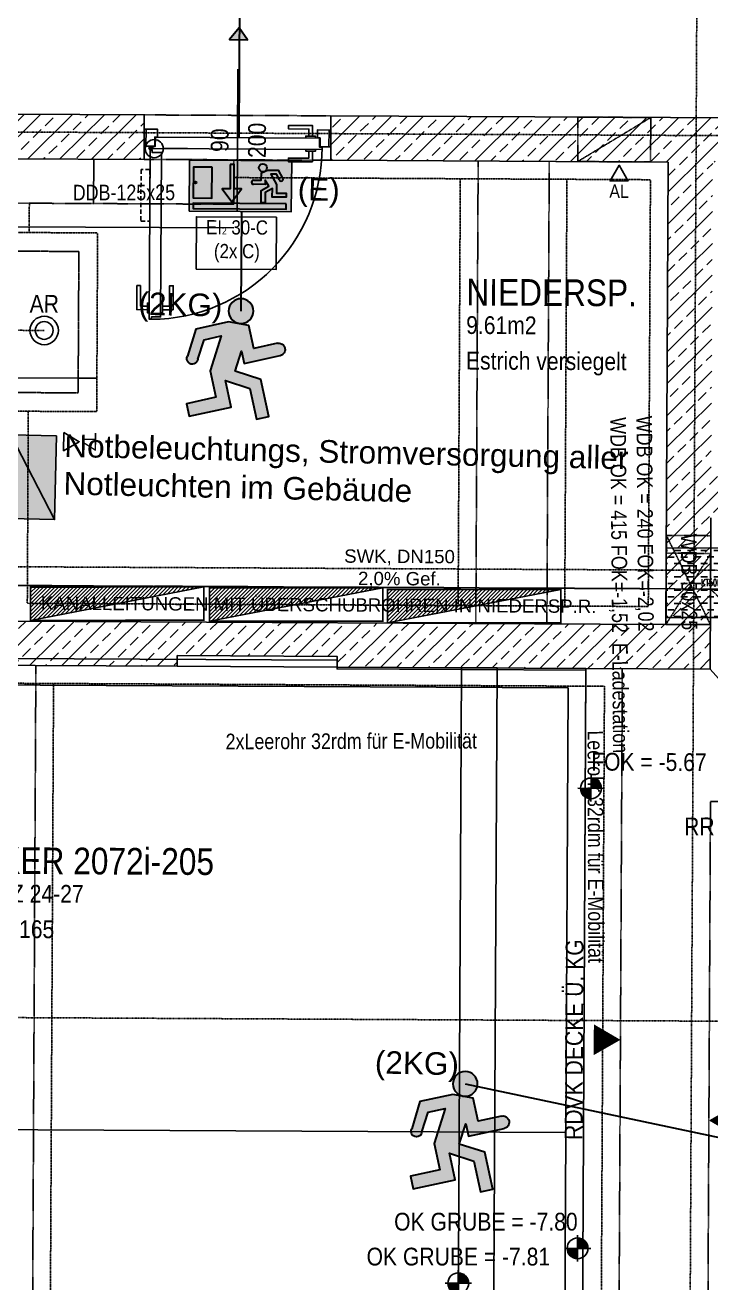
# Model space of a CAD drawing. Header units: millimetres. Extents: x -22184 to 119634, y -59962 to 51543.
# Drawn here: x -322 to 3536, y -1063 to 6009 of the extents above; entities that cross this region are included whole.
import ezdxf
from ezdxf.enums import TextEntityAlignment as Align

# ---------------------------------------------------------------- set-up
doc = ezdxf.new("R2010")
doc.units = ezdxf.units.MM
for name, pattern in [('HIDDEN', [0.375, 0.25, -0.125]), ('HIDDEN2', [0.1875, 0.125, -0.0625]), ('STRICHPUNKT', [1, 0.5, -0.25, 0, -0.25])]:
    doc.linetypes.add(name, pattern=pattern)
for name, color, linetype in [('00-TXT---------M0', 8, 'Continuous'), ('00-WOL-G00-Lkg-M0', 22, 'Continuous'), ('01-SYM-G00-Lkg-M0', 8, 'Continuous'), ('01-TXT---------M0', 1, 'Continuous'), ('01-TXT---------PP', 1, 'Continuous'), ('01-TXT-G00-LKG-M0', 1, 'Continuous'), ('02-ANS-G00-LKG-M0', 8, 'Continuous'), ('02-ANS-G00-Lkg-Rigol', 8, 'Continuous'), ('02-AXO-G00-Lkg-M0', 8, 'STRICHPUNKT'), ('02-DIM-G00-LKG-M0', 8, 'Continuous'), ('02-FIL-G00-Lkg-STB', 8, 'Continuous'), ('02-HID-G00-LKG-M0', 8, 'HIDDEN2'), ('02-PKW-G00-LKG-M0', 8, 'Continuous'), ('02-TWA-G00-LKG-M0', 4, 'Continuous'), ('03-HID-G00-LKG-M0', 8, 'HIDDEN2'), ('03-SYM-G00-Lkg-M0', 8, 'Continuous'), ('05-STO---------M0', 1, 'Continuous'), ('05-SYM---------M0', 8, 'Continuous'), ('05-SYM-G00-Lkg-M0', 8, 'Continuous'), ('05-TXT--------M0', 8, 'Continuous'), ('05-TXT-G00-Lkg-M0', 8, 'Continuous'), ('07-RWK-G00-LKG-M0', 150, 'HIDDEN'), ('07-SWK-G00-Lkg-M0', 34, 'STRICHPUNKT'), ('07-SWK-G00-Lkg-TXT', 34, 'Continuous')]:
    doc.layers.add(name, color=color, linetype=linetype)
for name, color, linetype, plot in [('00_HLP-G00-LKG-M0', 6, 'Continuous', False), ('05_HLP---------M0', 6, 'Continuous', False), ('07_SYM-G00-LKG-HLP', 6, 'Continuous', False)]:
    doc.layers.add(name, color=color, linetype=linetype, plot=plot)
for name, color, linetype, true_color in [('E_Bauangaben', 242, 'Continuous', 0xcb1042), ('E_BRANDMELDE', 1, 'Continuous', 0xec0407), ('E_KABELTASSE', 150, 'Continuous', 0x007af5), ('E_Steckdose+Schalter', 150, 'Continuous', 0x0b6cf4)]:
    doc.layers.add(name, color=color, linetype=linetype, true_color=true_color)
doc.styles.add('0.EG (1)$0$ERSTELLTER_STIL_2', font='ARIALN.TTF')
doc.styles.add('ARIAL', font='arial.ttf', dxfattribs={"width": 0.85})
doc.styles.add('ET_LEGENDE - Wohnung$0$ROMANS', font='romans.shx', dxfattribs={"width": 0.6})
doc.styles.get("Standard").update_dxf_attribs({"font": 'arial.ttf'})
doc.linetypes.add('ZICKZACK', pattern='A,0.00254,-5.08,[131,ltypeshp.shx,S=5.08,R=0,X=-5.08,Y=0],-10.16,[131,ltypeshp.shx,S=5.08,R=180,X=5.08,Y=0],-5.08', length=20.32254)
doc.dimstyles.new('pp chromy&schneider', dxfattribs={"dimscale": 0.005, "dimtxt": 25, "dimasz": 10, "dimexe": 0, "dimexo": 0, "dimgap": 5, "dimtad": 1, "dimdec": 1, "dimlfac": 100, "dimrnd": 0.1, "dimzin": 9, "dimdsep": 46, "dimtxsty": 'ARIAL', "dimblk": 'c&s kote', "dimcen": 0, "dimse1": 1, "dimse2": 1, "dimclrd": 8, "dimclrt": 8, "dimadec": 0, "dimazin": 0, "dimtfac": 0.75, "dimtdec": 1, "dimtix": 1, "dimtmove": 2, "dimatfit": 0, "dimldrblk": 'NONE', "dimfxl": 1, "dimtolj": 1, "dimlwd": -1, "dimarcsym": 0})
pattern_1 = [(44.70755, (-35675.08, -41544.72), (-89.34302, 90.25976), []), (44.70755, (-35585.27, -41545.18), (-89.34302, 90.25976), [63.5, -31.75])]

# ---------------------------------------------------------------- blocks, each defined once
blk = doc.blocks.new('*U111')
h = blk.add_hatch()
h.set_pattern_fill('ANSI31', color=256, scale=5, style=0)
h.set_pattern_definition([(45, (1735.044, 558.405), (-11.22532, 11.22532), [])])
h.paths.add_polyline_path([(0, 0), (0, 200), (1039.4, 200)])
blk.add_line((0, 0), (1039.4, 200))
at = {"const_width": 10}
blk.add_lwpolyline([(0, 200), (1039.4, 200), (1039.4, 0), (0, 0)], close=True, dxfattribs=at)
blk.add_lwpolyline([(0, 0), (0, 200), (1039.4, 200), (0, 0)])
at = {"style": 'ET_LEGENDE - Wohnung$0$ROMANS', "width": 0.6, "flags": 1}
for tag, p in [('RAUMBUCHNUMMER', (500, -300)), ('ANLAGE', (500, -450))]:
    blk.add_attdef(tag, text='', height=100, dxfattribs=at).set_placement(p, align=Align.MIDDLE)
for tag, p in [('TEILANLAGE_NR', (500, -600)), ('KOMPONENTE', (500, -750)), ('KOMPONENTE_NR', (500, -900)), ('BEZEICHNUNG', (500, -1050)), ('TYP', (500, -1200)), ('HERSTELLER', (500, -1350)), ('MODEL', (500, -1500)), ('LEISTUNG_MAX', (500, -1650)), ('SPEZIFISCH_1', (500, -1800)), ('SPEZIFISCH_2', (500, -1950)), ('SPEZIFISCH_3', (500, -2100)), ('SPEZIFISCH_4', (500, -2250)), ('SPEZIFISCH_5', (500, -2400)), ('GEWERKE_CODE', (500, -2550)), ('LV_POS', (500, -2700)), ('ZAEHLER', (500, -2850)), ('PLATZHALTER_1', (500, -3000)), ('PLATZHALTER_2', (500, -3150)), ('PLATZHALTER_3', (500, -3300)), ('JOBLISTE_VDMA', (500, -3450)), ('ET_SPEZIFISCH_1', (500, -3600)), ('ET_SPEZIFISCH_2', (500, -3750)), ('ET_SPEZIFISCH_3', (500, -3900)), ('ET_SPEZIFISCH_4', (500, -4050)), ('ET_SPEZIFISCH_5', (500, -4200)), ('ET_SPEZIFISCH_6', (500, -4350)), ('ET_SPEZIFISCH_7', (500, -4500))]:
    blk.add_attdef(tag, text='', height=100, dxfattribs=at).set_placement(p, align=Align.MIDDLE_CENTER)
blk = doc.blocks.new('*U96')
blk.add_line((0, 65), (0, 240))
blk.add_circle((0, 0), 65)
at = {"style": 'ET_LEGENDE - Wohnung$0$ROMANS', "width": 0.6, "flags": 1}
for tag, p in [('RAUMBUCHNUMMER', (0, -400)), ('ANLAGE', (0, -550))]:
    blk.add_attdef(tag, text='', height=100, dxfattribs=at).set_placement(p, align=Align.MIDDLE)
for tag, p in [('TEILANLAGE_NR', (0, -700)), ('KOMPONENTE', (0, -850)), ('KOMPONENTE_NR', (0, -1000)), ('BEZEICHNUNG', (0, -1150)), ('TYP', (0, -1300)), ('HERSTELLER', (0, -1450)), ('MODEL', (0, -1600)), ('LEISTUNG_MAX', (0, -1750)), ('SPEZIFISCH_1', (0, -1900)), ('SPEZIFISCH_2', (0, -2050)), ('SPEZIFISCH_3', (0, -2200)), ('SPEZIFISCH_4', (0, -2350)), ('SPEZIFISCH_5', (0, -2500)), ('GEWERKE_CODE', (0, -2650)), ('LV_POS', (0, -2800)), ('ZAEHLER', (0, -2950)), ('PLATZHALTER_1', (0, -3100)), ('PLATZHALTER_2', (0, -3250)), ('PLATZHALTER_3', (0, -3400)), ('JOBLISTE_VDMA', (0, -3550)), ('ET_SPEZIFISCH_1', (0, -3700)), ('ET_SPEZIFISCH_2', (0, -3850)), ('ET_SPEZIFISCH_3', (0, -4000)), ('ET_SPEZIFISCH_4', (0, -4150)), ('ET_SPEZIFISCH_5', (0, -4300)), ('ET_SPEZIFISCH_6', (0, -4450)), ('ET_SPEZIFISCH_7', (0, -4600))]:
    blk.add_attdef(tag, text='', height=100, dxfattribs=at).set_placement(p, align=Align.MIDDLE_CENTER)
blk = doc.blocks.new('*U124')
h = blk.add_hatch()
h.set_pattern_fill('DASH', color=256, scale=15, style=0)
h.set_pattern_definition([(0, (-21.38, 0), (47.625, 47.625), [47.625, -47.625])])
h.paths.add_polyline_path([(978.6, 250), (0, 250), (0, -250), (978.6, -250)])
blk.add_lwpolyline([(978.6, 250), (0, 250), (0, -250), (978.6, -250)], close=True)
at = {"insert": (250, 0), "char_height": 50, "width": 570.095, "attachment_point": 4, "style": 'ET_LEGENDE - Wohnung$0$ROMANS'}
blk.add_mtext('KT500', dxfattribs=at)
at = {"style": 'ET_LEGENDE - Wohnung$0$ROMANS', "width": 0.6, "flags": 1}
for tag, p in [('RAUMBUCHNUMMER', (500, -550)), ('ANLAGE', (500, -700))]:
    blk.add_attdef(tag, text='', height=100, dxfattribs=at).set_placement(p, align=Align.MIDDLE)
for tag, p in [('TEILANLAGE_NR', (500, -850)), ('KOMPONENTE', (500, -1000)), ('KOMPONENTE_NR', (500, -1150)), ('BEZEICHNUNG', (500, -1300)), ('TYP', (500, -1450)), ('HERSTELLER', (500, -1600)), ('MODEL', (500, -1750)), ('LEISTUNG_MAX', (500, -1900)), ('SPEZIFISCH_1', (500, -2050)), ('SPEZIFISCH_2', (500, -2200)), ('SPEZIFISCH_3', (500, -2350)), ('SPEZIFISCH_4', (500, -2500)), ('SPEZIFISCH_5', (500, -2650)), ('GEWERKE_CODE', (500, -2800)), ('LV_POS', (500, -2950)), ('ZAEHLER', (500, -3100)), ('PLATZHALTER_1', (500, -3250)), ('PLATZHALTER_2', (500, -3400)), ('PLATZHALTER_3', (500, -3550)), ('JOBLISTE_VDMA', (500, -3700)), ('ET_SPEZIFISCH_1', (500, -3850)), ('ET_SPEZIFISCH_2', (500, -4000)), ('ET_SPEZIFISCH_3', (500, -4150)), ('ET_SPEZIFISCH_4', (500, -4300)), ('ET_SPEZIFISCH_5', (500, -4450)), ('ET_SPEZIFISCH_6', (500, -4600)), ('ET_SPEZIFISCH_7', (500, -4750))]:
    blk.add_attdef(tag, text='', height=100, dxfattribs=at).set_placement(p, align=Align.MIDDLE_CENTER)
blk = doc.blocks.new('05-TXT')
at = {"layer": '05-TXT--------M0'}
blk.add_line((-0.4, 0), (0.4, 0), dxfattribs=at)
at = {"layer": '05-TXT--------M0', "color": 8, "style": 'ARIAL', "width": 0.85}
blk.add_attdef('BREITE', text='', height=0.1, dxfattribs=at).set_placement((0, 0.05), align=Align.CENTER)
blk.add_attdef('HÖHE', text='', height=0.1, rotation=360, dxfattribs=at).set_placement((0, -0.06), align=Align.TOP_CENTER)
blk = doc.blocks.new('01-SQM')
at = {"layer": '01-TXT---------M0', "color": 1, "style": 'ARIAL', "width": 0.85}
blk.add_attdef('ROOM', (0, 0), '', height=0.15, dxfattribs=at)
blk.add_attdef('AREA', text='', height=0.1, dxfattribs=at).set_placement((0, -0.06), align=Align.TOP_LEFT)
at = {"layer": '01-TXT---------PP', "color": 1, "style": 'ARIAL', "width": 0.85}
blk.add_attdef('NR', text='', height=0.15, dxfattribs=at).set_placement((-0.1173, 0), align=Align.RIGHT)
blk.add_attdef('FLOOR', text='', height=0.1, dxfattribs=at).set_placement((0, -0.26), align=Align.TOP_LEFT)
blk = doc.blocks.new('03-rar')
blk.add_circle((0, 0), 0.05)
at = {"layer": '01-TXT---------M0', "color": 8, "style": 'ARIAL', "width": 0.85}
blk.add_attdef('RR', text='', height=0.1, dxfattribs=at).set_placement((0, 0.1), align=Align.CENTER)
blk = doc.blocks.new('01-HK1')
for p, q in [((-0.0005, -0.0742), (-0.0005, 0.0742)), ((0.0737, 0), (-0.0747, 0))]:
    blk.add_line(p, q)
blk.add_circle((-0.0005, 0), 0.0586)
for points in [[(-0.0005, 0.0586), (0.0409, 0.0414), (-0.0005, 0)], [(-0.0005, 0), (0.0581, 0), (0.0409, 0.0414)], [(-0.0591, 0), (-0.0419, -0.0414), (-0.0005, 0)], [(-0.0419, -0.0414), (-0.0005, -0.0586), (-0.0005, 0)]]:
    blk.add_solid(points)
at = {"layer": '01-TXT---------M0', "color": 8, "style": 'ARIAL', "width": 0.85}
blk.add_attdef('HEIGHT', text='', height=0.1, dxfattribs=at).set_placement((0, 0.2), align=Align.TOP_CENTER)
blk = doc.blocks.new('01-hk4')
blk.add_lwpolyline([(0, 0, 0, 0.270625, 0), (0, 0.234375, 0.270625, 0.270625, 0)], format="xyseb")
at = {"layer": '00-TXT---------M0', "color": 8, "style": 'ARIAL', "width": 0.85}
blk.add_attdef('HEIGHT', text='', height=0.1, dxfattribs=at).set_placement((0, 0.35), align=Align.CENTER)
blk = doc.blocks.new('07_Doppelparker_2_250x520')
blk.add_lwpolyline([(5.4, -2.6), (5.1, -2.6), (5.1, -2.65), (1.4, -2.65), (1.4, -2.6), (0, -2.6), (0, 2.6), (1.4, 2.6), (1.4, 2.65), (5.1, 2.65), (5.1, 2.6), (5.4, 2.6), (5.4, -2.6)])
for points in [[(0.1, 2.5), (0.1, 0), (5.3, 0), (5.3, 2.5)], [(0.1, -2.5), (0.1, 0), (5.3, 0), (5.3, -2.5)]]:
    blk.add_lwpolyline(points, close=True)
blk = doc.blocks.new('c&s kote')
at = {"color": 8}
for p, q in [((0, -2), (0, 2)), ((0, 2), (0, -2)), ((-2, 0), (2, 0)), ((2, 0), (-2, 0))]:
    blk.add_line(p, q, dxfattribs=at)
blk.add_circle((0, 0), 0.5, dxfattribs=at)
blk = doc.blocks.new('*D355')
at = {"layer": '02-DIM-G00-LKG-M0', "color": 8, "transparency": 16777216}
blk.add_line((-399.1, 4875.8), (850.8, 4869.5), dxfattribs=at)
at = {"layer": 'Defpoints', "color": 0, "transparency": 16777216}
for p in [(-397.2, 5258.2), (852.8, 5251.9), (850.8, 4869.5)]:
    blk.add_point(p, dxfattribs=at)
at = {"layer": '02-DIM-G00-LKG-M0', "color": 8, "transparency": 16777216, "xscale": 0.05, "yscale": 0.05, "zscale": 0.05}
for p, rotation in [((-399.2, 4875.8), 179.7075500018302), ((850.8, 4869.5), 359.7075500018302)]:
    blk.add_blockref('c&s kote', p, dxfattribs=dict(at, rotation=rotation))
at = {"layer": '02-DIM-G00-LKG-M0', "color": 8, "transparency": 16777216, "insert": (225.8, 4872.7), "char_height": 0.125, "attachment_point": 5, "rotation": 359.70755, "style": 'ARIAL'}
blk.add_mtext('\\A1;125000', dxfattribs=at)
blk = doc.blocks.new('_None')
blk = doc.blocks.new('*D356')
at = {"layer": '02-DIM-G00-LKG-M0', "color": 8, "transparency": 16777216}
blk.add_line((64.3, 5255.8), (63, 5005.9), dxfattribs=at)
at = {"layer": 'Defpoints', "color": 0, "transparency": 16777216}
for p in [(852.8, 5251.9), (63, 5005.9), (851.5, 5001.9)]:
    blk.add_point(p, dxfattribs=at)
at = {"layer": '02-DIM-G00-LKG-M0', "color": 8, "transparency": 16777216, "xscale": 0.05, "yscale": 0.05, "zscale": 0.05}
for p, rotation in [((64.3, 5255.9), 89.70755000015683), ((63, 5005.9), 269.7075500001568)]:
    blk.add_blockref('c&s kote', p, dxfattribs=dict(at, rotation=rotation))
at = {"layer": '02-DIM-G00-LKG-M0', "color": 8, "transparency": 16777216, "insert": (63.5, 5130.9), "char_height": 0.125, "attachment_point": 5, "rotation": 89.70755, "style": 'ARIAL'}
blk.add_mtext('\\A1;24999.8', dxfattribs=at)
blk = doc.blocks.new('*D357')
at = {"layer": '02-DIM-G00-LKG-M0', "color": 8, "transparency": 16777216}
blk.add_line((-403.5, 4025.8), (-23.6, 4023.9), dxfattribs=at)
at = {"layer": 'Defpoints', "color": 0, "transparency": 16777216}
for p in [(-23.5, 4023.9), (-403.9, 3943.2), (-23.9, 3941.3)]:
    blk.add_point(p, dxfattribs=at)
at = {"layer": '02-DIM-G00-LKG-M0', "color": 8, "transparency": 16777216, "xscale": 0.05, "yscale": 0.05, "zscale": 0.05}
for p, rotation in [((-403.5, 4025.8), 179.7075500018302), ((-23.5, 4023.9), 359.7075500018302)]:
    blk.add_blockref('c&s kote', p, dxfattribs=dict(at, rotation=rotation))
at = {"layer": '02-DIM-G00-LKG-M0', "color": 8, "transparency": 16777216, "insert": (-213.5, 4025), "char_height": 0.125, "attachment_point": 5, "rotation": 359.70755, "style": 'ARIAL'}
blk.add_mtext('\\A1;38000', dxfattribs=at)
blk = doc.blocks.new('*D358')
at = {"layer": '02-DIM-G00-LKG-M0', "color": 8, "transparency": 16777216}
for p, q in [((-23.6, 4023.9), (-23.6, 4023.9)), ((-23.5, 4023.9), (81.5, 4023.4)), ((81.5, 4023.4), (81.6, 4023.4))]:
    blk.add_line(p, q, dxfattribs=at)
at = {"layer": 'Defpoints', "color": 0, "transparency": 16777216}
for p in [(81.5, 4023.4), (-23.9, 3941.3), (80.5, 3835.8)]:
    blk.add_point(p, dxfattribs=at)
at = {"layer": '02-DIM-G00-LKG-M0', "color": 8, "transparency": 16777216, "xscale": 0.05, "yscale": 0.05, "zscale": 0.05}
for p, rotation in [((-23.5, 4023.9), 359.7075500018302), ((81.5, 4023.4), 179.7075500018302)]:
    blk.add_blockref('c&s kote', p, dxfattribs=dict(at, rotation=rotation))
at = {"layer": '02-DIM-G00-LKG-M0', "color": 8, "transparency": 16777216, "insert": (258.4, 4111.3), "char_height": 0.125, "attachment_point": 5, "rotation": 359.70755, "style": 'ARIAL'}
blk.add_mtext('\\A1;10500', dxfattribs=at)
blk = doc.blocks.new('TÜR-BLOCKZARGE-90')
at = {"layer": '05-STO---------M0'}
for points in [[(-0.465, 0.05), (-0.515, 0.05), (-0.515, -0.045), (-0.45, -0.045), (-0.45, -0.045), (-0.45, -0.045), (-0.45, -0.001), (-0.465, -0.001), (-0.465, 0.05)], [(0.465, 0.05), (0.515, 0.05), (0.515, -0.045), (0.45, -0.045), (0.45, -0.045), (0.45, -0.045), (0.45, -0.001), (0.465, -0.001), (0.465, 0.05)]]:
    blk.add_lwpolyline(points, dxfattribs=at)
at = {"layer": '05-SYM---------M0'}
for points in [[(-0.4276, 0.0864), (-0.4276, 0.0864), (-0.4276, 0.0864), (-0.4276, 0.0864), (-0.4796, 0.0864), (-0.4796, 0.0724), (-0.4916, 0.0724), (-0.4916, 1.0244), (-0.4796, 1.0244), (-0.4796, 1.0104), (-0.4276, 1.0104), (-0.4276, 1.0104), (-0.4276, 1.0104), (-0.4276, 0.0864)], [(-0.5016, 0.9704), (-0.5616, 0.9704), (-0.5616, 0.8354), (-0.5416, 0.8354), (-0.5416, 0.9504), (-0.5016, 0.9504)], [(-0.4916, 0.9879), (-0.5016, 0.9879), (-0.5016, 0.9329), (-0.4916, 0.9329)], [(-0.4276, 0.9879), (-0.4176, 0.9879), (-0.4176, 0.9329), (-0.4276, 0.9329)], [(-0.4176, 0.9704), (-0.3576, 0.9704), (-0.3576, 0.8354), (-0.3776, 0.8354), (-0.3776, 0.9504), (-0.4176, 0.9504)], [(-0.493, 0.0604), (-0.483, 0.0604)], [(-0.488, 0.0654), (-0.488, 0.0554)]]:
    blk.add_lwpolyline(points, dxfattribs=at)
at = {"layer": '05-SYM---------M0', "linetype": 'HIDDEN2', "ltscale": 0.2}
blk.add_lwpolyline([(-0.4916, 0.1824), (-0.5416, 0.1824), (-0.5416, 0.4724), (-0.4916, 0.4724)], close=True, dxfattribs=at)
at = {"layer": '05-SYM---------M0'}
for points in [[(-0.515, 0.05), (-0.525, 0.05), (-0.525, -0.045), (-0.515, -0.045)], [(0.515, 0.05), (0.525, 0.05), (0.525, -0.045), (0.515, -0.045)]]:
    blk.add_lwpolyline(points, close=True, dxfattribs=at)
blk.add_circle((-0.488, 0.0604), 0.01, dxfattribs=at)
blk.add_arc((-0.488, 0.0604), 0.964, 359.50075, 89.50075, dxfattribs=at)
at = {"layer": '05_HLP---------M0'}
for points in [[(-0.525, 0.1), (-0.525, -0.1)], [(0.422, 0.074), (0.422, 0.134), (0.287, 0.134), (0.287, 0.114), (0.402, 0.114), (0.402, 0.074)], [(0.4395, 0.064), (0.4395, 0.074), (0.3845, 0.074), (0.3845, 0.064)], [(0.525, 0.1), (0.525, -0.1)], [(-0.462, 0), (-0.462, 0), (-0.462, 0), (-0.462, 0), (-0.462, 0.052), (-0.476, 0.052), (-0.476, 0.064), (0.476, 0.064), (0.476, 0.052), (0.462, 0.052), (0.462, 0), (0.462, 0), (0.462, 0), (-0.462, 0)], [(0.422, -0.01), (0.422, -0.07), (0.287, -0.07), (0.287, -0.05), (0.402, -0.05), (0.402, -0.01)], [(0.4395, 0), (0.4395, -0.01), (0.3845, -0.01), (0.3845, 0)]]:
    blk.add_lwpolyline(points, dxfattribs=at)
blk = doc.blocks.new('9809550')
at = {"color": 18, "lineweight": 30, "true_color": 0x000000}
for points in [[(423921.7, 99168.8), (423956.8, 99168.8), (423956.8, 99202.9), (423984.5, 99214.5), (424033.7, 99214.5), (424053.8, 99178.3)], [(424040.2, 99170.9), (424025.2, 99196.7), (423999.7, 99196.8), (424026.2, 99150.3), (424026.2, 99110.9), (424070.2, 99110.9), (424070.2, 99092.3), (424007.5, 99092.3), (424007.5, 99131.7), (423975, 99113.1), (423975, 99067), (423956.5, 99067), (423956.5, 99122.4), (423990.5, 99141.9), (423975.1, 99168.8), (423975.1, 99150.2), (423921.7, 99150.3)]]:
    blk.add_lwpolyline(points, dxfattribs=at)
blk.add_circle((423963.6, 99225.9), 18.1, dxfattribs=at)
for centre, radius, start, end in [((423921.7, 99159.5), 9.27, 89.9849, 270.0151), ((424047.8, 99173.1), 7.96, 195.7299, 41.4005)]:
    blk.add_arc(centre, radius, start, end, dxfattribs=at)
blk = doc.blocks.new('RIVO-SIBEL-ARR-down')
h = blk.add_hatch(color=100)
h.paths.add_polyline_path([(3686.69, 1956.46), (3686.69, 1947.63), (3704.36, 1947.63), (3704.36, 1956.46)])
h.paths.add_polyline_path([(3693.72, 1955.75), (3694.43, 1955.76), (3694.43, 1951.52), (3695.72, 1951.52), (3694.04, 1949.27), (3692.34, 1951.53), (3693.72, 1951.53)], flags=16)
h.paths.add_polyline_path([(3690.59, 1955.25), (3690.59, 1949.9), (3687.35, 1949.9), (3687.35, 1955.25)], flags=16)
h.paths.add_polyline_path([(3699.13, 1953.06), (3699.13, 1954.59, -0.30558), (3698.7, 1955.23, -1), (3700.07, 1955.23, -0.302406), (3699.65, 1954.59), (3700.18, 1954.8), (3702.06, 1954.8), (3702.82, 1953.42, -0.97219), (3702.38, 1953), (3701.73, 1954.12), (3700.76, 1954.12), (3701.77, 1952.35), (3701.77, 1950.85), (3703.45, 1950.85), (3703.45, 1950.14), (3701.06, 1950.14), (3701.06, 1951.64), (3699.82, 1950.93), (3699.82, 1949.18), (3699.12, 1949.18), (3699.12, 1951.29), (3700.41, 1952.03), (3699.82, 1953.05), (3699.82, 1952.35), (3697.79, 1952.35, -1), (3697.79, 1953.06)], flags=16)
h.paths.add_polyline_path([(3703.45, 1948.98), (3703.45, 1948.07), (3687.35, 1948.07), (3687.35, 1948.98)], flags=16)
h = blk.add_hatch(color=7)
h.paths.add_polyline_path([(3690.59, 1955.25), (3687.35, 1955.25), (3687.35, 1949.9), (3690.59, 1949.9)])
h.paths.add_polyline_path([(3703.45, 1948.98), (3687.35, 1948.98), (3687.35, 1948.07), (3703.45, 1948.07)])
blk.add_hatch(color=256).paths.add_polyline_path([(3693.72, 1951.53), (3692.34, 1951.53), (3694.04, 1949.27), (3695.72, 1951.52), (3694.43, 1951.52), (3694.43, 1955.76), (3693.72, 1955.75)])
h = blk.add_hatch(color=256)
h.paths.add_polyline_path([(3700.76, 1954.12), (3701.73, 1954.12), (3702.38, 1953, 0.97219), (3702.82, 1953.42), (3702.06, 1954.8), (3700.18, 1954.8), (3699.13, 1954.36), (3699.13, 1953.06), (3697.79, 1953.06, 1), (3697.79, 1952.35), (3699.82, 1952.35), (3699.82, 1953.05), (3700.41, 1952.03), (3699.12, 1951.29), (3699.12, 1949.18), (3699.82, 1949.18), (3699.82, 1950.93), (3701.06, 1951.64), (3701.06, 1950.14), (3703.45, 1950.14), (3703.45, 1950.85), (3701.77, 1950.85), (3701.77, 1952.35)])
h.paths.add_polyline_path([(3698.7, 1955.23, 1), (3700.07, 1955.23, 1)])
blk.add_lwpolyline([(3686.69, 1956.46), (3704.36, 1956.46), (3704.36, 1947.63), (3686.69, 1947.63)], close=True)
at = {"color": 18, "lineweight": 30, "true_color": 0x000000}
for points in [[(3690.59, 1955.25), (3687.35, 1955.25), (3687.35, 1949.9), (3690.59, 1949.9)], [(3703.45, 1948.98), (3687.35, 1948.98), (3687.35, 1948.07), (3703.45, 1948.07)]]:
    blk.add_lwpolyline(points, close=True, dxfattribs=at)
blk.add_lwpolyline([(3693.72, 1955.75), (3693.72, 1951.53), (3692.34, 1951.53), (3694.04, 1949.27), (3695.72, 1951.52), (3694.43, 1951.52), (3694.43, 1955.76), (3693.72, 1955.75)], dxfattribs=at)
blk.add_circle((3687.72, 1952.58), 0.19, dxfattribs=at)
at = {"xscale": 0.0381026673526157, "yscale": 0.0381026673526157, "zscale": 0.0381026673526157}
blk.add_blockref('9809550', (-12454.76, -1825.54), dxfattribs=at)
blk = doc.blocks.new('Fluchtwegpfeil')
at = {"lineweight": 30}
h = blk.add_hatch(color=100, dxfattribs=at)
h.dxf.hatch_style = 1
h.paths.add_polyline_path([(178497.6, 33031), (178497.6, 32977.4), (178562.6, 32977.4), (178563.3, 32977.9)])
h.paths.add_polyline_path([(178562.6, 32977.4), (178497.6, 32977.4), (178497.6, 32929.8)])
at = {"color": 100, "lineweight": 30}
blk.add_lwpolyline([(178563.3, 32977.9), (178497.6, 33031), (178497.6, 32929.8), (178563.3, 32977.9)], dxfattribs=at)
blk = doc.blocks.new('750298750')
h = blk.add_hatch(color=3)
h.paths.add_polyline_path([(426943.6, 99576.9), (426968.1, 99576.8), (426982.5, 99552, 1.25347), (426995.6, 99559.2), (426976.3, 99594), (426929, 99594), (426902.3, 99582.8), (426902.3, 99550), (426868.6, 99550, 1), (426868.6, 99532.2), (426919.9, 99532.1), (426919.9, 99550), (426934.8, 99524.1), (426902.1, 99505.4), (426902.1, 99452.1), (426919.8, 99452.1), (426919.8, 99496.4), (426951.1, 99514.3), (426951.1, 99476.4), (427011.4, 99476.4), (427011.4, 99494.3), (426969.1, 99494.3), (426969.1, 99532.2)])
h.paths.add_polyline_path([(426891.5, 99604.9, 1), (426926.3, 99604.9, 1)])
at = {"xscale": 0.9619413167778113, "yscale": 0.9619413167778113, "zscale": 0.9619413167778113}
blk.add_blockref('9809550', (19080.8, 4155.4), dxfattribs=at)
blk = doc.blocks.new('Gruppenbatterie-Verteiler')
h = blk.add_hatch(color=256)
h.set_gradient(color1=(0, 255, 0), color2=(0, 255, 0), tint=1)
h.paths.add_polyline_path([(2108.28, 646.2), (2091.24, 646.2), (2091.24, 636.93)])
h = blk.add_hatch(color=256)
h.set_gradient(color1=(255, 255, 255), tint=1)
h.paths.add_polyline_path([(2108.28, 636.93), (2108.28, 646.2), (2091.24, 636.93)])
blk.add_lwpolyline([(2091.24, 646.2), (2108.28, 646.2), (2108.28, 636.93), (2091.24, 636.93)], close=True)
blk.add_lwpolyline([(2091.24, 636.93), (2108.28, 646.2)])

msp = doc.modelspace()

# ---------------------------------------------------------------- hatches: boundary and pattern name
at = {"layer": '02-FIL-G00-Lkg-STB'}
h = msp.add_hatch(dxfattribs=at)
h.set_pattern_fill('ANSI33', color=256, scale=20, angle=107.04654196, style=0)
h.set_pattern_definition(pattern_1)
h.paths.add_polyline_path([(348.2958, 5504.4288), (-2545.9207, 5519.2016), (-2543.0113, 6089.1942), (-2793.008, 6090.4702), (-2804.0331, 3930.4984), (-2554.0363, 3929.2223), (-2547.1967, 5269.2049), (-647.2215, 5259.5069), (-660.4924, 2659.5408), (-410.4956, 2658.2647), (-397.2247, 5258.2308), (347.0198, 5254.432)])
h = msp.add_hatch(dxfattribs=at)
h.set_pattern_fill('ANSI33', color=256, scale=20, angle=107.04654196, style=0)
h.set_pattern_definition(pattern_1)
h.paths.add_polyline_path([(3536.7697, 3238.1247), (4266.7602, 3234.3986), (4268.0362, 3484.3953), (3538.0457, 3488.1214), (3546.9781, 5238.0986), (4072.6163, 5235.4156), (4073.8923, 5485.4124), (1398.2821, 5499.0694), (1397.0061, 5249.0726), (3296.9813, 5239.3747), (3283.7104, 2639.4085), (-410.4956, 2658.2647), (-660.4924, 2659.5408), (-2845.4639, 2670.6934), (-2596.7432, 2419.4206), (-2166.7488, 2417.2258), (-2166.4425, 2477.2251), (-1466.4517, 2473.6521), (-1466.7579, 2413.6529), (533.216, 2403.4445), (533.5223, 2463.4437), (1433.5106, 2458.85), (1433.2043, 2398.8507), (3532.4311, 2388.1357)])

# ---------------------------------------------------------------- linework, layer by layer
at = {"color": 102, "lineweight": 30, "true_color": 0x21de37}
msp.add_lwpolyline([(-2540.3316, 6614.1873), (886.7809, 6538.7428), (880.8495, 5376.7089)], dxfattribs=at)
at = {"color": 4, "lineweight": 30}
for points in [[(892.4975, 4400.7745), (896.6085, 4961.3777)], [(2154.3427, 55.4974), (4463.0885, -431.8441)]]:
    msp.add_lwpolyline(points, dxfattribs=at)
at = {"layer": '00-WOL-G00-Lkg-M0', "linetype": 'ZICKZACK', "ltscale": 0.01}
msp.add_lwpolyline([(1092.5911, 4929.434), (641.7388, 4931.7353), (640.2374, 4637.5835), (1091.0897, 4635.2822)], close=True, dxfattribs=at)
at = {"layer": '00_HLP-G00-LKG-M0'}
msp.add_circle((-214.9315, 4292.2878), 80, dxfattribs=at)
at = {"layer": '01-TXT-G00-LKG-M0', "flags": 128}
for points in [[(3070.7775, 5132.6372), (3020.4831, 5220.7857), (2969.2914, 5133.1552)], [(-105.0853, 3717.4633), (-17.4548, 3666.2717), (-105.6033, 3615.9773)]]:
    msp.add_lwpolyline(points, close=True, dxfattribs=at)
at = {"layer": '02-ANS-G00-LKG-M0'}
for points in [[(533.2162, 2403.4699), (1433.2045, 2398.8834)], [(2833.1861, 2391.7049), (2806.5422, -2828.2271)]]:
    msp.add_lwpolyline(points, dxfattribs=at)
at = {"layer": '02-ANS-G00-Lkg-Rigol'}
msp.add_lwpolyline([(2106.5513, -2824.6542), (2133.1952, 2395.2778), (2333.1926, 2394.257), (2306.5487, -2825.675)], close=True, dxfattribs=at)
msp.add_lwpolyline([(6083.1114, -464.1608), (3532.4311, 2388.1357)], dxfattribs=at)
at = {"layer": '02-AXO-G00-Lkg-M0'}
for points in [[(3510.4923, 16556.0268), (3396.1584, -5843.6814)], [(8964.9184, 5360.446), (-13134.7937, 5473.2487)], [(20053.7112, 323.781), (-13160.2126, 493.3135)]]:
    msp.add_lwpolyline(points, dxfattribs=at)
at = {"layer": '02-HID-G00-LKG-M0', "color": 4}
for p, q in [((28834.4791, 1706.2473), (3534.2758, 1643.5669)), ((3508.1327, -3516.0383), (3534.3001, 1643.5669))]:
    msp.add_line(p, q, dxfattribs=at)
at = {"layer": '02-HID-G00-LKG-M0'}
for points in [[(348.2958, 5504.4288), (1398.2821, 5499.0694)], [(1397.0061, 5249.0726), (347.0198, 5254.432)], [(2213.7244, 2644.87), (2226.9953, 5244.8361)], [(2613.7192, 2642.8283), (2626.9901, 5242.7945)], [(-19.8839, 4736.298), (-399.8789, 4738.2376)], [(-261.7736, 2407.5023), (-288.4175, -2812.4297)], [(3011.5395, -2829.2735), (3038.1834, 2390.6585)]]:
    msp.add_lwpolyline(points, dxfattribs=at)
at = {"layer": '02-HID-G00-LKG-M0', "color": 4}
for points in [[(3196.9826, 5239.8851), (3198.2587, 5489.8818), (2788.264, 5491.9745), (2786.988, 5241.9778), (3196.9826, 5239.8851)], [(3286.2625, 3139.402), (3536.2593, 3138.126), (3533.7072, 2638.1325), (3283.7104, 2639.4085), (3286.2625, 3139.402)], [(3283.7104, 2639.4085), (3533.7072, 2638.1325), (3535.7489, 3038.1273), (3285.7521, 3039.4033), (3283.7104, 2639.4085)]]:
    msp.add_lwpolyline(points, close=True, dxfattribs=at)
for points in [[(3198.2587, 5489.8818), (2786.988, 5241.9778)], [(3286.2625, 3139.402), (3533.7072, 2638.1325)], [(3283.7104, 2639.4085), (3535.7489, 3038.1273)]]:
    msp.add_lwpolyline(points, dxfattribs=at)
at = {"layer": '02-HID-G00-LKG-M0', "ltscale": 0.5}
for points in [[(-304.474, 3837.7389), (-309.9865, 2757.753), (3184.2222, 2739.9176), (3196.4722, 5139.8864), (1052.246, 5150.8311), (852.2486, 5151.8519)], [(2114.2361, 2745.3791), (2126.4862, 5145.3479)], [(2714.2283, 2742.3166), (2726.4783, 5142.2854)], [(-298.5021, 5007.7255), (-299.3443, 4842.7258)], [(-399.343, 4843.2363), (85.6507, 4840.7607), (80.521, 3835.7738), (-404.4727, 3838.2493)], [(-399.8789, 4738.2376), (-19.8839, 4736.298), (-23.9417, 3941.3084), (-403.9367, 3943.248)], [(-162.2854, 2306.9932), (-187.9084, -2712.9414)]]:
    msp.add_lwpolyline(points, dxfattribs=at)
msp.add_lwpolyline([(2937.6743, 2291.1702), (-2497.2549, 2318.9115), (-2522.878, -2701.0231), (2912.0512, -2728.7644)], close=True, dxfattribs=at)
at = {"layer": '02-TWA-G00-LKG-M0'}
for p, q in [((-397.2247, 5258.2308), (347.0198, 5254.432)), ((1397.0061, 5249.0726), (3296.9813, 5239.3747)), ((1353.2055, 2399.2591), (1353.2055, 2399.2591))]:
    msp.add_line(p, q, dxfattribs=at)
for points in [[(348.2958, 5504.4288), (-2545.9207, 5519.2016)], [(347.0198, 5254.432), (348.2958, 5504.4288)], [(1397.0061, 5249.0726), (1398.2821, 5499.0694)], [(4073.8923, 5485.4124), (1398.2821, 5499.0694)], [(-410.4956, 2658.2647), (3283.7104, 2639.4085), (3296.9813, 5239.3747)], [(1433.2043, 2398.8507), (3532.4311, 2388.1357), (3536.7697, 3238.1247)], [(-1466.7579, 2413.6529), (533.216, 2403.4445)], [(1433.2043, 2398.8507), (1433.5106, 2458.85), (533.5223, 2463.4437), (533.216, 2403.4445)]]:
    msp.add_lwpolyline(points, dxfattribs=at)
at = {"layer": '03-HID-G00-LKG-M0'}
for p, q in [((851.483, 5001.8557), (852.759, 5251.8506)), ((-398.5008, 5008.2359), (851.483, 5001.8557))]:
    msp.add_line(p, q, dxfattribs=at)
msp.add_lwpolyline([(-403.9367, 3943.248), (-23.9417, 3941.3084), (-19.8839, 4736.298)], dxfattribs=at)
at = {"layer": '07-RWK-G00-LKG-M0'}
msp.add_line((19544.3958, 2756.5262), (-2906.5309, 2871.0077), dxfattribs=at)
msp.add_lwpolyline([(3823.5835, 1354.1685), (3820.6043, 2553.6701), (3534.728, 2838.1299)], dxfattribs=at)
at = {"layer": '07-SWK-G00-Lkg-M0'}
msp.add_line((-214.9315, 4292.2878), (-3482.1102, 4308.9643), dxfattribs=at)
msp.add_lwpolyline([(16184.8338, 2879.0753), (-3493.8972, 2979.2931)], dxfattribs=at)
at = {"layer": '07-SWK-G00-Lkg-TXT'}
msp.add_lwpolyline([(1935.0177, 3101.5844, 0, 0, 0), (1635.0216, 3103.1157, 50, 0, 0), (1485.0235, 3103.8813, 0, 0, 0)], format="xyseb", dxfattribs=at)
at = {"layer": '07_SYM-G00-LKG-HLP'}
msp.add_lwpolyline([(-6074.4281, 2007.166), (-6074.4282, 2007.166), (-3598.925, 1994.5304), (-3598.925, 1994.5304), (-3297.3976, 2292.9953), (-3296.4172, 2485.0814), (-2906.5309, 2871.0077), (17647.6115, 2766.0941), (18336.816, 2080.3046), (18338.857, 1080.937)], dxfattribs=at)

# ---------------------------------------------------------------- block references
at = {"color": 100, "lineweight": 30, "rotation": 88.73889306865597}
msp.add_blockref('Fluchtwegpfeil', (29922.5573, -173252.0293), dxfattribs=at)
for name, p, xscale, yscale, zscale, rotation in [('RIVO-SIBEL-ARR-down', (-119679.265, -57455.2538), 32.50057169871629, 32.50057169871629, 32.50057169871629, 359.579848709408), ('Gruppenbatterie-Verteiler', (16150.1142, -54870.8072), 27.60392711553038, 27.60392711553038, 27.60392711553038, 88.73889306984118)]:
    msp.add_blockref(name, p, dxfattribs=dict(xscale=xscale, yscale=yscale, zscale=zscale, rotation=rotation))
at = {"color": 102, "lineweight": 30, "true_color": 0x21de37, "xscale": -4.006823643639401, "yscale": 4.006823643639401, "zscale": 4.006823643639401}
for p, rotation in [((1757197.0236, -21110.0629), 12.30092741117809), ((1758374.866, -30699.4185), 12.12984630373949)]:
    msp.add_blockref('750298750', p, dxfattribs=dict(at, rotation=rotation))
at = {"layer": '01-SYM-G00-Lkg-M0'}
ref = msp.add_blockref('01-HK1', (2862.1311, 1717.5021), dxfattribs=dict(at, xscale=1000, yscale=1000, zscale=1000, rotation=359.7075500322675))
ref.add_attrib('HEIGHT', 'FOK = -5.67', dxfattribs={"layer": '01-TXT---------M0', "color": 8, "height": 100, "rotation": 359.70755003, "style": 'ARIAL', "width": 0.85}).set_placement((2863.1519, 1917.4995), align=Align.TOP_LEFT)
ref = msp.add_blockref('01-hk4', (3027.5274, 302.9943), dxfattribs=dict(at, xscale=-640.0000004476773, yscale=640.0000004059359, zscale=640.0000004327276, rotation=89.7075500069352))
ref.add_attrib('HEIGHT', 'RDVK DECKE Ü. KG', dxfattribs={"layer": '00-TXT---------M0', "color": 8, "extrusion": (0, 0, -1), "height": 100, "rotation": 270.29244999, "style": 'ARIAL', "text_generation_flag": 2, "width": 0.85}).set_placement((-2766.8094, 304.3251), align=Align.MIDDLE_CENTER)
ref = msp.add_blockref('01-hk4', (3525.2032, -150.1373), dxfattribs=dict(at, xscale=-640.0000004476773, yscale=640.0000004059359, zscale=640.0000004327276, rotation=269.7075500254196))
ref.add_attrib('HEIGHT', 'RBVK EG', dxfattribs={"layer": '00-TXT---------M0', "color": 8, "extrusion": (0, 0, -1), "height": 100, "rotation": 90.29244997, "style": 'ARIAL', "text_generation_flag": 4, "width": 0.85}).set_placement((-3785.9212, -151.468), align=Align.MIDDLE_CENTER)
ref = msp.add_blockref('01-HK1', (2786.733, -869.4403), dxfattribs=dict(at, xscale=1000, yscale=1000, zscale=1000, rotation=4.19775439095e-05))
ref.add_attrib('HEIGHT', 'OK GRUBE = -7.80', dxfattribs={"layer": '01-TXT---------M0', "color": 8, "height": 100, "rotation": 0.00004198, "style": 'ARIAL', "width": 0.85}).set_placement((2786.7328, -669.4403), align=Align.TOP_RIGHT)
at = {"layer": '01-SYM-G00-Lkg-M0', "xscale": 1000, "yscale": 1000, "zscale": 1000, "rotation": 4.19775439095e-05}
msp.add_blockref('01-HK1', (2115.5286, -1065.8635), dxfattribs=at).add_auto_attribs({'HEIGHT': 'OK GRUBE = -7.81'})
at = {"layer": '01-TXT-G00-LKG-M0', "xscale": 1000, "yscale": 1000, "zscale": 1000}
for p, rotation, values in [((2160.0947, 4432.7616), 359.7075498987828, {'ROOM': 'NIEDERSP.', 'AREA': '9.61m2', 'FLOOR': 'Estrich versiegelt'}), ((-1556.2416, 1241.6889), 359.7075500289855, {'ROOM': 'DOPPELPARKER 2072i-205', 'AREA': 'PFLICHTSTELLPLATZ 24-27', 'FLOOR': '520x250cm, H= 190 + 165'})]:
    msp.add_blockref('01-SQM', p, dxfattribs=dict(at, rotation=rotation)).add_auto_attribs(values)
at = {"layer": '02-PKW-G00-LKG-M0', "xscale": -1000, "yscale": 1000, "zscale": 1000, "rotation": 359.7075500084448}
msp.add_blockref('07_Doppelparker_2_250x520', (2819.8641, -218.2611), dxfattribs=at)
at = {"layer": '03-SYM-G00-Lkg-M0', "xscale": 1000, "yscale": 1000, "zscale": 1000}
for p, rotation, values in [((-214.9315, 4292.2878), 359.7075500656294, {'RR': 'AR'}), ((3823.5835, 1354.1685), 0.1423044157914465, {'RR': 'RR %%c100 + RSK'})]:
    msp.add_blockref('03-rar', p, dxfattribs=dict(at, rotation=rotation)).add_auto_attribs(values)
at = {"layer": '05-SYM-G00-Lkg-M0', "xscale": -1000, "yscale": 1000, "zscale": 1000, "rotation": 179.7075500824299}
msp.add_blockref('TÜR-BLOCKZARGE-90', (872.6509, 5376.7507), dxfattribs=at)
at = {"layer": '05-TXT-G00-Lkg-M0', "xscale": 1000, "yscale": 1000, "zscale": 1000, "rotation": 89.70755002022892}
msp.add_blockref('05-TXT', (872.5744, 5361.7509), dxfattribs=at).add_auto_attribs({'BREITE': '90', 'HÖHE': '200'})
at = {"layer": 'E_BRANDMELDE', "xscale": 0.7815528383329632, "yscale": 0.7815528383329632, "zscale": 0.7815528383329632, "rotation": 270.0550142943612}
msp.add_blockref('*U96', (404.0204, 5314.6016), dxfattribs=at)
at = {"layer": 'E_KABELTASSE', "xscale": 0.7815528383329629, "yscale": 0.7815528383329629, "zscale": 0.7815528383329629, "rotation": 0.055014293593631}
msp.add_blockref('*U124', (3285.5539, 2873.4758), dxfattribs=at)
at = {"layer": 'E_Steckdose+Schalter', "xscale": 0.9378634059995539, "yscale": 0.9378634059995539, "zscale": 0.9378634059995539, "rotation": 0.055014293593631}
for p in [(-292.1, 2661.6006), (715.2261, 2657.1869), (1717.1744, 2647.3848)]:
    msp.add_blockref('*U111', p, dxfattribs=at)

# ---------------------------------------------------------------- texts
at = {"color": 3, "lineweight": 30, "attachment_point": 1, "rotation": 358.73889307}
for s, insert, char_height in [('(E)', (1213.1544, 5151.929), 126.96738), ('(2KG)', (316.8563, 4507.1975), 126.96738), ('Notbeleuchtungs, Stromversorgung aller \\PNotleuchten im Gebäude', (-99.8886, 3708.2857), 126.967384), ('(2KG)', (1647.4112, 241.0909), 126.96738)]:
    msp.add_mtext_dynamic_manual_height_columns(s, width=26879.974359, gutter_width=634.8369, heights=[0], dxfattribs=dict(at, insert=insert, char_height=char_height))
at = {"layer": '01-TXT-G00-LKG-M0', "style": 'ARIAL', "text_generation_flag": 6, "width": 0.85}
for s, rotation, p in [('AL', 179.70754998, (3019.9324, 5112.8965)), ('ZL', 269.70754998, (2.5449, 3666.1696))]:
    msp.add_text(s, height=75, rotation=rotation, dxfattribs=at).set_placement(p, align=Align.TOP_CENTER)
at = {"layer": '05-TXT-G00-Lkg-M0', "insert": (870.2775, 4911.7568), "char_height": 80, "width": 350, "attachment_point": 2, "rotation": 359.70755, "style": 'ARIAL'}
msp.add_mtext('EI{\\H0.5x;2} 30-C (2x C)', dxfattribs=at)
at = {"layer": '07-SWK-G00-Lkg-TXT', "char_height": 75, "attachment_point": 5, "rotation": 359.66515}
for s, insert, width in [('{\\fArial|b0|i0|c0|p34;SWK, DN150\\P2,0% Gef.}', (1784.254, 2952.352), 671.03785), ('{\\fArial|b0|i0|c0|p34;\\C8;KANALLEITUNGEN MIT ÜBERSCHUBROHREN IN NIEDERSP.R.}', (1329.2701, 2749.3858), 3254)]:
    msp.add_mtext(s, dxfattribs=dict(at, insert=insert, width=width))
at = {"layer": 'E_Bauangaben', "lineweight": 0, "char_height": 87.794655, "attachment_point": 8, "style": '0.EG (1)$0$ERSTELLTER_STIL_2'}
for s, insert, rotation in [('\\A1;DDB-125x25', (233.7352, 5023.0909), 0.18845752), ('\\A1;WDB OK = 415 FOK=-1,52  E-Ladestation', (2961.8447, 2859.1899), 270.4907954), ('\\A1;WDB OK = 240 FOK=-2,02 ', (3106.2084, 3205.4193), 270.4907954), ('\\A1;WDB-50x25', (3369.2306, 2877.6166), 270.4907954)]:
    msp.add_mtext(s, dxfattribs=dict(at, insert=insert, rotation=rotation))
at = {"layer": 'E_Bauangaben', "color": 5, "lineweight": 140, "char_height": 87.794655, "attachment_point": 8, "style": '0.EG (1)$0$ERSTELLTER_STIL_2'}
for s, insert, rotation in [('\\A1;2xLeerohr 32rdm für E-Mobilität', (1512.8821, 1937.9249), 0.18845752), ('\\A1;Leerohr 32rdm für E-Mobilität', (2843.1492, 1389.211), 270.18845752)]:
    msp.add_mtext(s, dxfattribs=dict(at, insert=insert, rotation=rotation))

# ---------------------------------------------------------------- dimensions: what is measured, and where the dimension line sits
at = {"layer": '02-DIM-G00-LKG-M0'}
for base, p1, p2, angle, picture, middle in [((850.8071, 4869.4501), (-397.2247, 5258.2308), (852.759, 5251.8506), 359.70755, '*D355', (225.8157, 4872.729)), ((62.9927, 5005.8804), (852.759, 5251.8506), (851.483, 5001.8557), 89.70755, '*D356', (63.5419, 5130.8783)), ((-23.5201, 4023.9018), (-403.9367, 3943.248), (-23.9417, 3941.3084), 359.70755, '*D357', (-213.5172, 4024.9605))]:
    dim = msp.add_linear_dim(base=base, p1=p1, p2=p2, angle=angle, dimstyle='pp chromy&schneider', override={"dimzin": 8}, dxfattribs=at)
    dim.commit()
    dim.dimension.update_dxf_attribs({"geometry": picture, "text_midpoint": middle})
dim = msp.add_linear_dim(base=(81.4785, 4023.3659), p1=(-23.9417, 3941.3084), p2=(80.521, 3835.7738), angle=359.70755, dimstyle='pp chromy&schneider', override={"dimzin": 8}, dxfattribs=at)
dim.commit()
dim.dimension.update_dxf_attribs({"geometry": '*D358', "text_midpoint": (258.429, 4111.2855), "dimtype": 160})

doc.saveas('drawing.dxf')
